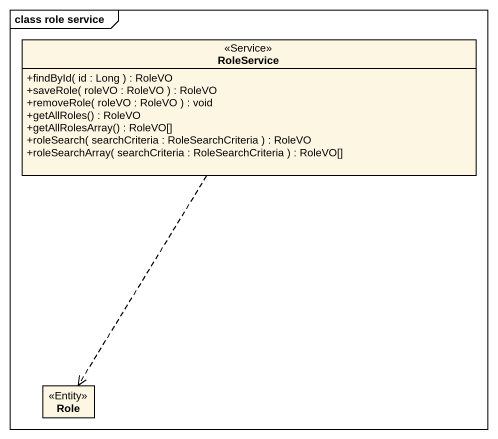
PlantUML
@startuml
mainframe class role service
hide circle
hide empty members
skinparam classAttributeIconSize 0
class RoleService <<Service>> {
  +findById( id : Long ) : RoleVO
  +saveRole( roleVO : RoleVO ) : RoleVO
  +removeRole( roleVO : RoleVO ) : void
  +getAllRoles() : RoleVO
  +getAllRolesArray() : RoleVO[]
  +roleSearch( searchCriteria : RoleSearchCriteria ) : RoleVO
  +roleSearchArray( searchCriteria : RoleSearchCriteria ) : RoleVO[]
}
class Role <<Entity>>
RoleService ..> Role
@enduml
